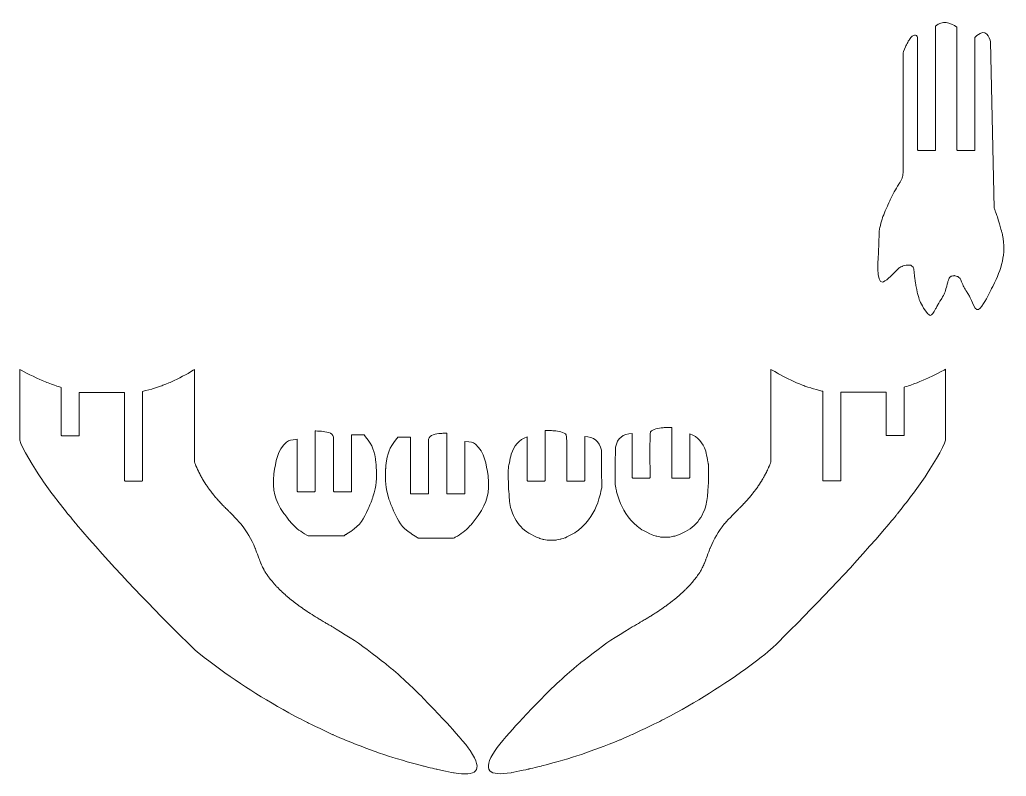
# Model space of a CAD drawing. Header units: inches. Extents: x -318 to 215, y -214 to 306.
# Drawn here: x -317.7 to -162.8, y 126.1 to 245 of the extents above; entities that cross this region are included whole.
import ezdxf

# ---------------------------------------------------------------- set-up
doc = ezdxf.new("R2010")
doc.units = ezdxf.units.IN
doc.header["$MEASUREMENT"] = 0
doc.layers.add('Layer 1', color=7, linetype='Continuous')

msp = doc.modelspace()

# ---------------------------------------------------------------- linework, layer by layer
at = {"layer": 'Layer 1', "color": 1, "lineweight": 9}
for points, knots in [([(-164.6314, 215.3411), (-164.6314, 215.3411), (-165.2316, 241.4939), (-165.2316, 241.4939), (-165.2316, 241.4939), (-165.3512, 242.1806), (-165.9819, 243.7089), (-167.3619, 242.4937), (-167.3619, 242.4937), (-167.3619, 242.4937), (-167.678, 242.1616), (-167.678, 242.1616), (-167.678, 242.1616), (-167.678, 242.1616), (-167.678, 224.5136), (-167.678, 224.5136), (-167.678, 224.5136), (-167.678, 224.5136), (-167.7496, 224.4419), (-167.7496, 224.4419), (-167.7496, 224.4419), (-167.7496, 224.4419), (-170.4274, 224.4419), (-170.4274, 224.4419), (-170.4274, 224.4419), (-170.4274, 224.4419), (-170.4991, 224.5136), (-170.4991, 224.5136), (-170.4991, 224.5136), (-170.4991, 224.5136), (-170.4991, 243.8158), (-170.4991, 243.8158), (-170.4991, 243.8158), (-171.5824, 244.4867), (-172.8106, 244.9787), (-173.852, 243.956), (-173.852, 243.956), (-173.852, 243.956), (-173.852, 224.5136), (-173.852, 224.5136), (-173.852, 224.5136), (-173.852, 224.5136), (-173.9236, 224.4419), (-173.9236, 224.4419), (-173.9236, 224.4419), (-173.9236, 224.4419), (-176.6013, 224.4419), (-176.6013, 224.4419), (-176.6013, 224.4419), (-176.6013, 224.4419), (-176.6729, 224.5136), (-176.6729, 224.5136), (-176.6729, 224.5136), (-176.6729, 224.5136), (-176.6729, 242.1695), (-176.6729, 242.1695), (-176.6729, 242.1695), (-176.8332, 242.7509), (-177.3961, 242.7535), (-177.9641, 241.883), (-177.9641, 241.883), (-177.9641, 241.883), (-178.0943, 241.6715), (-178.0943, 241.6715), (-178.0943, 241.6715), (-178.0943, 241.6715), (-178.3715, 241.1551), (-178.3715, 241.1551), (-178.3715, 241.1551), (-178.3715, 241.1551), (-178.5139, 240.8571), (-178.5139, 240.8571), (-178.5139, 240.8571), (-178.5139, 240.8571), (-178.9611, 239.7999), (-178.9611, 239.7999), (-178.9611, 239.7999), (-178.9611, 239.7999), (-178.9611, 221.8621), (-178.9611, 221.8621), (-178.9611, 221.8621), (-178.9611, 221.8621), (-178.9586, 221.0132), (-178.9586, 221.0132), (-178.9586, 221.0132), (-178.9586, 221.0132), (-179.0076, 220.4217), (-179.0076, 220.4217), (-179.0076, 220.4217), (-179.0076, 220.4217), (-179.2365, 219.781), (-179.2365, 219.781), (-179.2365, 219.781), (-179.2365, 219.781), (-179.6386, 219.1308), (-179.6386, 219.1308), (-179.6386, 219.1308), (-180.1392, 218.2962), (-180.5665, 217.5644), (-180.9806, 216.6793), (-180.9806, 216.6793), (-180.9806, 216.6793), (-181.4175, 215.6997), (-181.4175, 215.6997), (-181.4175, 215.6997), (-181.4175, 215.6997), (-181.812, 214.7761), (-181.812, 214.7761), (-181.812, 214.7761), (-181.812, 214.7761), (-182.1875, 213.9044), (-182.1875, 213.9044), (-182.1875, 213.9044), (-182.1875, 213.9044), (-182.6895, 212.0623), (-182.6895, 212.0623), (-182.6895, 212.0623), (-182.6895, 212.0623), (-182.769, 209.9666), (-182.769, 209.9666), (-182.769, 209.9666), (-182.769, 209.9666), (-182.8193, 208.7452), (-182.8193, 208.7452), (-182.8193, 208.7452), (-182.8193, 207.9006), (-183.3261, 203.3706), (-182.1194, 203.7493), (-182.1194, 203.7493), (-182.1194, 203.7493), (-181.5254, 204.1292), (-181.5254, 204.1292), (-181.5254, 204.1292), (-181.5254, 204.1292), (-180.8813, 204.6836), (-180.8813, 204.6836), (-180.8813, 204.6836), (-180.8813, 204.6836), (-179.9761, 205.5895), (-179.9761, 205.5895), (-179.9761, 205.5895), (-179.9761, 205.5895), (-179.5731, 205.9974), (-179.5731, 205.9974), (-179.5731, 205.9974), (-179.5731, 205.9974), (-179.0412, 206.2584), (-179.0412, 206.2584), (-179.0412, 206.2584), (-179.0412, 206.2584), (-178.3796, 206.4104), (-178.3796, 206.4104), (-178.3796, 206.4104), (-178.3796, 206.4104), (-177.7604, 206.3899), (-177.7604, 206.3899), (-177.7604, 206.3899), (-177.7604, 206.3899), (-177.3602, 206.0736), (-177.3602, 206.0736), (-177.3602, 206.0736), (-177.3602, 206.0736), (-177.2289, 205.4714), (-177.2289, 205.4714), (-177.2289, 205.4714), (-177.2289, 205.4714), (-177.0735, 204.0257), (-177.0735, 204.0257), (-177.0735, 204.0257), (-177.0735, 204.0257), (-176.9465, 203.1939), (-176.9465, 203.1939), (-176.9465, 203.1939), (-176.9465, 203.1939), (-176.704, 201.9747), (-176.704, 201.9747), (-176.704, 201.9747), (-176.4118, 200.9509), (-176.2878, 200.5878), (-175.7362, 199.6728), (-175.7362, 199.6728), (-175.7362, 199.6728), (-175.7364, 199.6726), (-175.7364, 199.6726), (-175.7364, 199.6726), (-174.7389, 198.0836), (-174.5654, 198.2313), (-173.8465, 199.5616), (-173.8465, 199.5616), (-173.8465, 199.5616), (-173.4448, 200.2958), (-173.4448, 200.2958), (-173.4448, 200.2958), (-173.4448, 200.2958), (-172.8919, 201.1749), (-172.8919, 201.1749), (-172.8919, 201.1749), (-172.4669, 201.9138), (-172.3715, 202.1164), (-172.1497, 202.9489), (-172.1497, 202.9489), (-172.1497, 202.9489), (-171.9194, 203.8569), (-171.9194, 203.8569), (-171.9194, 203.8569), (-171.9194, 203.8569), (-171.7849, 204.236), (-171.7849, 204.236), (-171.7849, 204.236), (-171.7849, 204.236), (-171.6184, 204.513), (-171.6184, 204.513), (-171.6184, 204.513), (-171.6184, 204.513), (-171.4011, 204.6836), (-171.4011, 204.6836), (-171.4011, 204.6836), (-171.4011, 204.6836), (-170.8782, 204.7677), (-170.8782, 204.7677), (-170.8782, 204.7677), (-170.8782, 204.7677), (-170.3764, 204.6176), (-170.3764, 204.6176), (-170.3764, 204.6176), (-170.3764, 204.6176), (-170.0075, 204.3188), (-170.0075, 204.3188), (-170.0075, 204.3188), (-170.0075, 204.3188), (-169.8781, 204.0834), (-169.8781, 204.0834), (-169.8781, 204.0834), (-169.8781, 204.0834), (-169.7738, 203.8148), (-169.7738, 203.8148), (-169.7738, 203.8148), (-169.5174, 203.1734), (-169.3492, 202.7967), (-168.9584, 202.2208), (-168.9584, 202.2208), (-168.9584, 202.2208), (-168.6096, 201.6931), (-168.6096, 201.6931), (-168.6096, 201.6931), (-168.6096, 201.6931), (-168.191, 200.8359), (-168.191, 200.8359), (-168.191, 200.8359), (-167.4255, 198.5391), (-166.8127, 199.4548), (-166.0191, 200.8611), (-166.0191, 200.8611), (-166.0191, 200.8611), (-165.1018, 202.6394), (-165.1018, 202.6394), (-165.1018, 202.6394), (-165.1018, 202.6394), (-164.8382, 203.1559), (-164.8382, 203.1559), (-164.8382, 203.1559), (-163.5012, 205.7938), (-162.7558, 208.1659), (-163.3468, 211.1288), (-163.3468, 211.1288), (-163.3468, 211.1288), (-163.4854, 211.7088), (-163.4854, 211.7088), (-163.4854, 211.7088), (-163.4854, 211.7088), (-164.1836, 214.1088), (-164.1836, 214.1088), (-164.1836, 214.1088), (-164.1836, 214.1088), (-164.4807, 214.9057), (-164.4807, 214.9057), (-164.4807, 214.9057), (-164.4807, 214.9057), (-164.6314, 215.3411), (-164.6314, 215.3411)], [0, 0, 0, 0, 0.01428571, 0.01428571, 0.01428571, 0.01428572, 0.02857143, 0.02857143, 0.02857143, 0.02857144, 0.04285714, 0.04285714, 0.04285714, 0.04285715, 0.05714286, 0.05714286, 0.05714286, 0.05714287, 0.07142857, 0.07142857, 0.07142857, 0.07142858, 0.08571429, 0.08571429, 0.08571429, 0.0857143, 0.1, 0.1, 0.1, 0.10000001, 0.11428571, 0.11428571, 0.11428571, 0.11428572, 0.12857143, 0.12857143, 0.12857143, 0.12857144, 0.14285714, 0.14285714, 0.14285714, 0.14285715, 0.15714286, 0.15714286, 0.15714286, 0.15714287, 0.17142857, 0.17142857, 0.17142857, 0.17142858, 0.18571429, 0.18571429, 0.18571429, 0.1857143, 0.2, 0.2, 0.2, 0.20000001, 0.21428571, 0.21428571, 0.21428571, 0.21428572, 0.22857143, 0.22857143, 0.22857143, 0.22857144, 0.24285714, 0.24285714, 0.24285714, 0.24285715, 0.25714286, 0.25714286, 0.25714286, 0.25714287, 0.27142857, 0.27142857, 0.27142857, 0.27142858, 0.28571429, 0.28571429, 0.28571429, 0.2857143, 0.3, 0.3, 0.3, 0.30000001, 0.31428571, 0.31428571, 0.31428571, 0.31428572, 0.32857143, 0.32857143, 0.32857143, 0.32857144, 0.34285714, 0.34285714, 0.34285714, 0.34285715, 0.35714286, 0.35714286, 0.35714286, 0.35714287, 0.37142857, 0.37142857, 0.37142857, 0.37142858, 0.38571429, 0.38571429, 0.38571429, 0.3857143, 0.4, 0.4, 0.4, 0.40000001, 0.41428571, 0.41428571, 0.41428571, 0.41428572, 0.42857143, 0.42857143, 0.42857143, 0.42857144, 0.44285714, 0.44285714, 0.44285714, 0.44285715, 0.45714286, 0.45714286, 0.45714286, 0.45714287, 0.47142857, 0.47142857, 0.47142857, 0.47142858, 0.48571429, 0.48571429, 0.48571429, 0.4857143, 0.5, 0.5, 0.5, 0.50000001, 0.51428571, 0.51428571, 0.51428571, 0.51428572, 0.52857143, 0.52857143, 0.52857143, 0.52857144, 0.54285714, 0.54285714, 0.54285714, 0.54285715, 0.55714286, 0.55714286, 0.55714286, 0.55714287, 0.57142857, 0.57142857, 0.57142857, 0.57142858, 0.58571429, 0.58571429, 0.58571429, 0.5857143, 0.6, 0.6, 0.6, 0.60000001, 0.61428571, 0.61428571, 0.61428571, 0.61428572, 0.62857143, 0.62857143, 0.62857143, 0.62857144, 0.64285714, 0.64285714, 0.64285714, 0.64285715, 0.65714286, 0.65714286, 0.65714286, 0.65714287, 0.67142857, 0.67142857, 0.67142857, 0.67142858, 0.68571429, 0.68571429, 0.68571429, 0.6857143, 0.7, 0.7, 0.7, 0.70000001, 0.71428571, 0.71428571, 0.71428571, 0.71428572, 0.72857143, 0.72857143, 0.72857143, 0.72857144, 0.74285714, 0.74285714, 0.74285714, 0.74285715, 0.75714286, 0.75714286, 0.75714286, 0.75714287, 0.77142857, 0.77142857, 0.77142857, 0.77142858, 0.78571429, 0.78571429, 0.78571429, 0.7857143, 0.8, 0.8, 0.8, 0.80000001, 0.81428571, 0.81428571, 0.81428571, 0.81428572, 0.82857143, 0.82857143, 0.82857143, 0.82857144, 0.84285714, 0.84285714, 0.84285714, 0.84285715, 0.85714286, 0.85714286, 0.85714286, 0.85714287, 0.87142857, 0.87142857, 0.87142857, 0.87142858, 0.88571429, 0.88571429, 0.88571429, 0.8857143, 0.9, 0.9, 0.9, 0.90000001, 0.91428571, 0.91428571, 0.91428571, 0.91428572, 0.92857143, 0.92857143, 0.92857143, 0.92857144, 0.94285714, 0.94285714, 0.94285714, 0.94285715, 0.95714286, 0.95714286, 0.95714286, 0.95714287, 0.97142857, 0.97142857, 0.97142857, 0.97142858, 0.98571429, 0.98571429, 0.98571429, 0.9857143, 1, 1, 1, 1]), ([(-298.4686, 172.4703), (-298.4686, 172.4703), (-301.1464, 172.4703), (-301.1464, 172.4703), (-301.1464, 172.4703), (-301.1464, 172.4703), (-301.2181, 172.542), (-301.2181, 172.542), (-301.2181, 172.542), (-301.2181, 172.542), (-301.2181, 186.4196), (-301.2181, 186.4196), (-301.2181, 186.4196), (-301.2181, 186.4196), (-308.3328, 186.4196), (-308.3328, 186.4196), (-308.3328, 186.4196), (-308.3328, 186.4196), (-308.3328, 179.6615), (-308.3328, 179.6615), (-308.3328, 179.6615), (-308.3328, 179.6615), (-308.4045, 179.5898), (-308.4045, 179.5898), (-308.4045, 179.5898), (-308.4045, 179.5898), (-311.0823, 179.5898), (-311.0823, 179.5898), (-311.0823, 179.5898), (-311.0823, 179.5898), (-311.154, 179.6615), (-311.154, 179.6615), (-311.154, 179.6615), (-311.154, 179.6615), (-311.154, 187.1917), (-311.154, 187.1917), (-311.154, 187.1917), (-311.154, 187.1917), (-311.9795, 187.4515), (-311.9795, 187.4515), (-311.9795, 187.4515), (-311.9795, 187.4515), (-313.4183, 187.9824), (-313.4183, 187.9824), (-313.4183, 187.9824), (-313.4183, 187.9824), (-314.8652, 188.5952), (-314.8652, 188.5952), (-314.8652, 188.5952), (-314.8652, 188.5952), (-316.3209, 189.2893), (-316.3209, 189.2893), (-316.3209, 189.2893), (-316.3209, 189.2893), (-317.68, 190.0099), (-317.68, 190.0099), (-317.68, 190.0099), (-317.68, 190.0099), (-317.68, 178.8912), (-317.68, 178.8912), (-317.68, 178.8912), (-317.4798, 177.9334), (-315.1211, 174.107), (-314.4692, 173.1394), (-314.4692, 173.1394), (-313.0866, 171.0867), (-311.6388, 169.2345), (-310.1028, 167.3017), (-310.1028, 167.3017), (-310.1028, 167.3017), (-308.7635, 165.6737), (-308.7635, 165.6737), (-308.7635, 165.6737), (-303.4069, 159.3614), (-298.0922, 153.8001), (-292.2224, 147.9628), (-292.2224, 147.9628), (-290.2644, 146.0155), (-290.1901, 145.8541), (-288.003, 144.2129), (-288.003, 144.2129), (-283.415, 140.7703), (-279.4934, 138.3068), (-274.4813, 135.553), (-274.4813, 135.553), (-274.4813, 135.553), (-272.5066, 134.5267), (-272.5066, 134.5267), (-272.5066, 134.5267), (-272.5066, 134.5267), (-268.5288, 132.6343), (-268.5288, 132.6343), (-268.5288, 132.6343), (-268.5288, 132.6343), (-266.526, 131.7689), (-266.526, 131.7689), (-266.526, 131.7689), (-261.8485, 129.879), (-259.1545, 128.9746), (-254.2787, 127.6787), (-254.2787, 127.6787), (-254.2787, 127.6787), (-252.2031, 127.1825), (-252.2031, 127.1825), (-252.2031, 127.1825), (-252.2031, 127.1825), (-249.4615, 126.6115), (-249.4615, 126.6115), (-249.4615, 126.6115), (-246.081, 126.0892), (-244.7558, 126.8211), (-246.919, 130.1268), (-246.919, 130.1268), (-247.6157, 131.1913), (-249.625, 133.3848), (-250.5544, 134.4279), (-250.5544, 134.4279), (-250.5544, 134.4279), (-254.8856, 138.9559), (-254.8856, 138.9559), (-254.8856, 138.9559), (-254.8856, 138.9559), (-255.961, 139.9959), (-255.961, 139.9959), (-255.961, 139.9959), (-255.961, 139.9959), (-258.1041, 141.968), (-258.1041, 141.968), (-258.1041, 141.968), (-258.1041, 141.968), (-259.1724, 142.9007), (-259.1724, 142.9007), (-259.1724, 142.9007), (-259.1724, 142.9007), (-260.2359, 143.7945), (-260.2359, 143.7945), (-260.2359, 143.7945), (-260.2359, 143.7945), (-264.4672, 147.011), (-264.4672, 147.011), (-264.4672, 147.011), (-264.4672, 147.011), (-268.6511, 149.6425), (-268.6511, 149.6425), (-268.6511, 149.6425), (-268.6511, 149.6425), (-269.5946, 150.1733), (-269.5946, 150.1733), (-269.5946, 150.1733), (-269.5946, 150.1733), (-270.4995, 150.7037), (-270.4995, 150.7037), (-270.4995, 150.7037), (-270.4995, 150.7037), (-271.3646, 151.2327), (-271.3646, 151.2327), (-271.3646, 151.2327), (-271.3646, 151.2327), (-272.1904, 151.7608), (-272.1904, 151.7608), (-272.1904, 151.7608), (-272.1904, 151.7608), (-272.9764, 152.2876), (-272.9764, 152.2876), (-272.9764, 152.2876), (-272.9764, 152.2876), (-273.7231, 152.8137), (-273.7231, 152.8137), (-273.7231, 152.8137), (-273.7231, 152.8137), (-274.43, 153.3386), (-274.43, 153.3386), (-274.43, 153.3386), (-274.43, 153.3386), (-275.0973, 153.8624), (-275.0973, 153.8624), (-275.0973, 153.8624), (-275.0973, 153.8624), (-275.7248, 154.3852), (-275.7248, 154.3852), (-275.7248, 154.3852), (-275.7248, 154.3852), (-276.3131, 154.9073), (-276.3131, 154.9073), (-276.3131, 154.9073), (-276.3131, 154.9073), (-276.8617, 155.4285), (-276.8617, 155.4285), (-276.8617, 155.4285), (-276.8617, 155.4285), (-277.3704, 155.9483), (-277.3704, 155.9483), (-277.3704, 155.9483), (-277.3704, 155.9483), (-277.8396, 156.4676), (-277.8396, 156.4676), (-277.8396, 156.4676), (-277.8396, 156.4676), (-278.2697, 156.9857), (-278.2697, 156.9857), (-278.2697, 156.9857), (-278.2697, 156.9857), (-278.6599, 157.5029), (-278.6599, 157.5029), (-278.6599, 157.5029), (-278.6599, 157.5029), (-279.0102, 158.0197), (-279.0102, 158.0197), (-279.0102, 158.0197), (-279.0102, 158.0197), (-279.3211, 158.5354), (-279.3211, 158.5354), (-279.3211, 158.5354), (-279.3211, 158.5354), (-279.592, 159.0506), (-279.592, 159.0506), (-279.592, 159.0506), (-279.592, 159.0506), (-279.8236, 159.5648), (-279.8236, 159.5648), (-279.8236, 159.5648), (-279.8236, 159.5648), (-280.0149, 160.0784), (-280.0149, 160.0784), (-280.0149, 160.0784), (-280.0149, 160.0784), (-280.6941, 161.9054), (-280.6941, 161.9054), (-280.6941, 161.9054), (-281.3682, 163.4361), (-281.9351, 164.4391), (-282.9576, 165.7655), (-282.9576, 165.7655), (-282.9576, 165.7655), (-284.8196, 167.7173), (-284.8196, 167.7173), (-284.8196, 167.7173), (-284.8196, 167.7173), (-285.2317, 168.115), (-285.2317, 168.115), (-285.2317, 168.115), (-285.2317, 168.115), (-285.6301, 168.5143), (-285.6301, 168.5143), (-285.6301, 168.5143), (-285.6301, 168.5143), (-286.0141, 168.9145), (-286.0141, 168.9145), (-286.0141, 168.9145), (-286.0141, 168.9145), (-286.3842, 169.3163), (-286.3842, 169.3163), (-286.3842, 169.3163), (-286.3842, 169.3163), (-286.7402, 169.719), (-286.7402, 169.719), (-286.7402, 169.719), (-286.7402, 169.719), (-287.0822, 170.1231), (-287.0822, 170.1231), (-287.0822, 170.1231), (-287.0822, 170.1231), (-287.4101, 170.5287), (-287.4101, 170.5287), (-287.4101, 170.5287), (-287.4101, 170.5287), (-287.724, 170.9353), (-287.724, 170.9353), (-287.724, 170.9353), (-287.724, 170.9353), (-288.0238, 171.3432), (-288.0238, 171.3432), (-288.0238, 171.3432), (-288.0238, 171.3432), (-288.3093, 171.7528), (-288.3093, 171.7528), (-288.3093, 171.7528), (-288.3093, 171.7528), (-288.5811, 172.1629), (-288.5811, 172.1629), (-288.5811, 172.1629), (-288.5811, 172.1629), (-288.8389, 172.5749), (-288.8389, 172.5749), (-288.8389, 172.5749), (-288.8389, 172.5749), (-289.0821, 172.9881), (-289.0821, 172.9881), (-289.0821, 172.9881), (-289.0821, 172.9881), (-289.3115, 173.4024), (-289.3115, 173.4024), (-289.3115, 173.4024), (-289.3115, 173.4024), (-289.5271, 173.818), (-289.5271, 173.818), (-289.5271, 173.818), (-289.5271, 173.818), (-289.728, 174.2349), (-289.728, 174.2349), (-289.728, 174.2349), (-289.728, 174.2349), (-289.9152, 174.6532), (-289.9152, 174.6532), (-289.9152, 174.6532), (-289.9152, 174.6532), (-290.0883, 175.0727), (-290.0883, 175.0727), (-290.0883, 175.0727), (-290.0883, 175.0727), (-290.2473, 175.4932), (-290.2473, 175.4932), (-290.2473, 175.4932), (-290.2473, 175.4932), (-290.252, 190.0027), (-290.252, 190.0027), (-290.252, 190.0027), (-290.252, 190.0027), (-291.4395, 189.2927), (-291.4395, 189.2927), (-291.4395, 189.2927), (-291.4395, 189.2927), (-292.7469, 188.5979), (-292.7469, 188.5979), (-292.7469, 188.5979), (-292.7469, 188.5979), (-294.0635, 187.9847), (-294.0635, 187.9847), (-294.0635, 187.9847), (-294.0635, 187.9847), (-295.3892, 187.4534), (-295.3892, 187.4534), (-295.3892, 187.4534), (-295.3892, 187.4534), (-296.7234, 187.0034), (-296.7234, 187.0034), (-296.7234, 187.0034), (-296.7234, 187.0034), (-298.0668, 186.6353), (-298.0668, 186.6353), (-298.0668, 186.6353), (-298.0668, 186.6353), (-298.397, 186.5652), (-298.397, 186.5652), (-298.397, 186.5652), (-298.397, 186.5652), (-298.397, 172.542), (-298.397, 172.542), (-298.397, 172.542), (-298.397, 172.542), (-298.4686, 172.4703), (-298.4686, 172.4703)], [0, 0, 0, 0, 0.01136364, 0.01136364, 0.01136364, 0.01136365, 0.02272727, 0.02272727, 0.02272727, 0.02272728, 0.03409091, 0.03409091, 0.03409091, 0.03409092, 0.04545455, 0.04545455, 0.04545455, 0.04545456, 0.05681818, 0.05681818, 0.05681818, 0.05681819, 0.06818182, 0.06818182, 0.06818182, 0.06818183, 0.07954545, 0.07954545, 0.07954545, 0.07954546, 0.09090909, 0.09090909, 0.09090909, 0.0909091, 0.10227273, 0.10227273, 0.10227273, 0.10227274, 0.11363636, 0.11363636, 0.11363636, 0.11363637, 0.125, 0.125, 0.125, 0.12500001, 0.13636364, 0.13636364, 0.13636364, 0.13636365, 0.14772727, 0.14772727, 0.14772727, 0.14772728, 0.15909091, 0.15909091, 0.15909091, 0.15909092, 0.17045455, 0.17045455, 0.17045455, 0.17045456, 0.18181818, 0.18181818, 0.18181818, 0.18181819, 0.19318182, 0.19318182, 0.19318182, 0.19318183, 0.20454545, 0.20454545, 0.20454545, 0.20454546, 0.21590909, 0.21590909, 0.21590909, 0.2159091, 0.22727273, 0.22727273, 0.22727273, 0.22727274, 0.23863636, 0.23863636, 0.23863636, 0.23863637, 0.25, 0.25, 0.25, 0.25000001, 0.26136364, 0.26136364, 0.26136364, 0.26136365, 0.27272727, 0.27272727, 0.27272727, 0.27272728, 0.28409091, 0.28409091, 0.28409091, 0.28409092, 0.29545455, 0.29545455, 0.29545455, 0.29545456, 0.30681818, 0.30681818, 0.30681818, 0.30681819, 0.31818182, 0.31818182, 0.31818182, 0.31818183, 0.32954545, 0.32954545, 0.32954545, 0.32954546, 0.34090909, 0.34090909, 0.34090909, 0.3409091, 0.35227273, 0.35227273, 0.35227273, 0.35227274, 0.36363636, 0.36363636, 0.36363636, 0.36363637, 0.375, 0.375, 0.375, 0.37500001, 0.38636364, 0.38636364, 0.38636364, 0.38636365, 0.39772727, 0.39772727, 0.39772727, 0.39772728, 0.40909091, 0.40909091, 0.40909091, 0.40909092, 0.42045455, 0.42045455, 0.42045455, 0.42045456, 0.43181818, 0.43181818, 0.43181818, 0.43181819, 0.44318182, 0.44318182, 0.44318182, 0.44318183, 0.45454545, 0.45454545, 0.45454545, 0.45454546, 0.46590909, 0.46590909, 0.46590909, 0.4659091, 0.47727273, 0.47727273, 0.47727273, 0.47727274, 0.48863636, 0.48863636, 0.48863636, 0.48863637, 0.5, 0.5, 0.5, 0.50000001, 0.51136364, 0.51136364, 0.51136364, 0.51136365, 0.52272727, 0.52272727, 0.52272727, 0.52272728, 0.53409091, 0.53409091, 0.53409091, 0.53409092, 0.54545455, 0.54545455, 0.54545455, 0.54545456, 0.55681818, 0.55681818, 0.55681818, 0.55681819, 0.56818182, 0.56818182, 0.56818182, 0.56818183, 0.57954545, 0.57954545, 0.57954545, 0.57954546, 0.59090909, 0.59090909, 0.59090909, 0.5909091, 0.60227273, 0.60227273, 0.60227273, 0.60227274, 0.61363636, 0.61363636, 0.61363636, 0.61363637, 0.625, 0.625, 0.625, 0.62500001, 0.63636364, 0.63636364, 0.63636364, 0.63636365, 0.64772727, 0.64772727, 0.64772727, 0.64772728, 0.65909091, 0.65909091, 0.65909091, 0.65909092, 0.67045455, 0.67045455, 0.67045455, 0.67045456, 0.68181818, 0.68181818, 0.68181818, 0.68181819, 0.69318182, 0.69318182, 0.69318182, 0.69318183, 0.70454545, 0.70454545, 0.70454545, 0.70454546, 0.71590909, 0.71590909, 0.71590909, 0.7159091, 0.72727273, 0.72727273, 0.72727273, 0.72727274, 0.73863636, 0.73863636, 0.73863636, 0.73863637, 0.75, 0.75, 0.75, 0.75000001, 0.76136364, 0.76136364, 0.76136364, 0.76136365, 0.77272727, 0.77272727, 0.77272727, 0.77272728, 0.78409091, 0.78409091, 0.78409091, 0.78409092, 0.79545455, 0.79545455, 0.79545455, 0.79545456, 0.80681818, 0.80681818, 0.80681818, 0.80681819, 0.81818182, 0.81818182, 0.81818182, 0.81818183, 0.82954545, 0.82954545, 0.82954545, 0.82954546, 0.84090909, 0.84090909, 0.84090909, 0.8409091, 0.85227273, 0.85227273, 0.85227273, 0.85227274, 0.86363636, 0.86363636, 0.86363636, 0.86363637, 0.875, 0.875, 0.875, 0.87500001, 0.88636364, 0.88636364, 0.88636364, 0.88636365, 0.89772727, 0.89772727, 0.89772727, 0.89772728, 0.90909091, 0.90909091, 0.90909091, 0.90909092, 0.92045455, 0.92045455, 0.92045455, 0.92045456, 0.93181818, 0.93181818, 0.93181818, 0.93181819, 0.94318182, 0.94318182, 0.94318182, 0.94318183, 0.95454545, 0.95454545, 0.95454545, 0.95454546, 0.96590909, 0.96590909, 0.96590909, 0.9659091, 0.97727273, 0.97727273, 0.97727273, 0.97727274, 0.98863636, 0.98863636, 0.98863636, 0.98863637, 1, 1, 1, 1]), ([(-191.492, 172.5021), (-191.492, 172.5021), (-188.8142, 172.5021), (-188.8142, 172.5021), (-188.8142, 172.5021), (-188.8142, 172.5021), (-188.7425, 172.5738), (-188.7425, 172.5738), (-188.7425, 172.5738), (-188.7425, 172.5738), (-188.7425, 186.4513), (-188.7425, 186.4513), (-188.7425, 186.4513), (-188.7425, 186.4513), (-181.6278, 186.4513), (-181.6278, 186.4513), (-181.6278, 186.4513), (-181.6278, 186.4513), (-181.6278, 179.6933), (-181.6278, 179.6933), (-181.6278, 179.6933), (-181.6278, 179.6933), (-181.5561, 179.6216), (-181.5561, 179.6216), (-181.5561, 179.6216), (-181.5561, 179.6216), (-178.8783, 179.6216), (-178.8783, 179.6216), (-178.8783, 179.6216), (-178.8783, 179.6216), (-178.8066, 179.6933), (-178.8066, 179.6933), (-178.8066, 179.6933), (-178.8066, 179.6933), (-178.8066, 187.2235), (-178.8066, 187.2235), (-178.8066, 187.2235), (-178.8066, 187.2235), (-177.9811, 187.4833), (-177.9811, 187.4833), (-177.9811, 187.4833), (-177.9811, 187.4833), (-176.5424, 188.0142), (-176.5424, 188.0142), (-176.5424, 188.0142), (-176.5424, 188.0142), (-175.0954, 188.627), (-175.0954, 188.627), (-175.0954, 188.627), (-175.0954, 188.627), (-173.6397, 189.3211), (-173.6397, 189.3211), (-173.6397, 189.3211), (-173.6397, 189.3211), (-172.2806, 190.0417), (-172.2806, 190.0417), (-172.2806, 190.0417), (-172.2806, 190.0417), (-172.2806, 178.923), (-172.2806, 178.923), (-172.2806, 178.923), (-172.4808, 177.9652), (-174.8395, 174.1388), (-175.4914, 173.1712), (-175.4914, 173.1712), (-176.8741, 171.1185), (-178.3218, 169.2663), (-179.8578, 167.3335), (-179.8578, 167.3335), (-179.8578, 167.3335), (-181.1971, 165.7055), (-181.1971, 165.7055), (-181.1971, 165.7055), (-186.5537, 159.3932), (-191.8684, 153.8319), (-197.7382, 147.9946), (-197.7382, 147.9946), (-199.6962, 146.0473), (-199.7705, 145.8859), (-201.9576, 144.2447), (-201.9576, 144.2447), (-206.5456, 140.8021), (-210.4672, 138.3386), (-215.4793, 135.5848), (-215.4793, 135.5848), (-215.4793, 135.5848), (-217.454, 134.5584), (-217.454, 134.5584), (-217.454, 134.5584), (-217.454, 134.5584), (-221.4318, 132.6661), (-221.4318, 132.6661), (-221.4318, 132.6661), (-221.4318, 132.6661), (-223.4346, 131.8007), (-223.4346, 131.8007), (-223.4346, 131.8007), (-228.1121, 129.9108), (-230.8061, 129.0064), (-235.682, 127.7105), (-235.682, 127.7105), (-235.682, 127.7105), (-237.7575, 127.2143), (-237.7575, 127.2143), (-237.7575, 127.2143), (-237.7575, 127.2143), (-240.4991, 126.6433), (-240.4991, 126.6433), (-240.4991, 126.6433), (-243.8796, 126.121), (-245.2049, 126.8529), (-243.0416, 130.1586), (-243.0416, 130.1586), (-242.3449, 131.2231), (-240.3356, 133.4166), (-239.4062, 134.4597), (-239.4062, 134.4597), (-239.4062, 134.4597), (-235.075, 138.9877), (-235.075, 138.9877), (-235.075, 138.9877), (-235.075, 138.9877), (-233.9996, 140.0277), (-233.9996, 140.0277), (-233.9996, 140.0277), (-233.9996, 140.0277), (-231.8565, 141.9998), (-231.8565, 141.9998), (-231.8565, 141.9998), (-231.8565, 141.9998), (-230.7882, 142.9325), (-230.7882, 142.9325), (-230.7882, 142.9325), (-230.7882, 142.9325), (-229.7247, 143.8263), (-229.7247, 143.8263), (-229.7247, 143.8263), (-229.7247, 143.8263), (-225.4934, 147.0428), (-225.4934, 147.0428), (-225.4934, 147.0428), (-225.4934, 147.0428), (-221.3096, 149.6743), (-221.3096, 149.6743), (-221.3096, 149.6743), (-221.3096, 149.6743), (-220.366, 150.2051), (-220.366, 150.2051), (-220.366, 150.2051), (-220.366, 150.2051), (-219.4611, 150.7354), (-219.4611, 150.7354), (-219.4611, 150.7354), (-219.4611, 150.7354), (-218.596, 151.2645), (-218.596, 151.2645), (-218.596, 151.2645), (-218.596, 151.2645), (-217.7703, 151.7926), (-217.7703, 151.7926), (-217.7703, 151.7926), (-217.7703, 151.7926), (-216.9842, 152.3194), (-216.9842, 152.3194), (-216.9842, 152.3194), (-216.9842, 152.3194), (-216.2375, 152.8455), (-216.2375, 152.8455), (-216.2375, 152.8455), (-216.2375, 152.8455), (-215.5306, 153.3704), (-215.5306, 153.3704), (-215.5306, 153.3704), (-215.5306, 153.3704), (-214.8633, 153.8942), (-214.8633, 153.8942), (-214.8633, 153.8942), (-214.8633, 153.8942), (-214.2359, 154.417), (-214.2359, 154.417), (-214.2359, 154.417), (-214.2359, 154.417), (-213.6475, 154.9391), (-213.6475, 154.9391), (-213.6475, 154.9391), (-213.6475, 154.9391), (-213.0989, 155.4603), (-213.0989, 155.4603), (-213.0989, 155.4603), (-213.0989, 155.4603), (-212.5902, 155.9801), (-212.5902, 155.9801), (-212.5902, 155.9801), (-212.5902, 155.9801), (-212.121, 156.4994), (-212.121, 156.4994), (-212.121, 156.4994), (-212.121, 156.4994), (-211.6909, 157.0175), (-211.6909, 157.0175), (-211.6909, 157.0175), (-211.6909, 157.0175), (-211.3007, 157.5347), (-211.3007, 157.5347), (-211.3007, 157.5347), (-211.3007, 157.5347), (-210.9504, 158.0515), (-210.9504, 158.0515), (-210.9504, 158.0515), (-210.9504, 158.0515), (-210.6396, 158.5672), (-210.6396, 158.5672), (-210.6396, 158.5672), (-210.6396, 158.5672), (-210.3686, 159.0824), (-210.3686, 159.0824), (-210.3686, 159.0824), (-210.3686, 159.0824), (-210.137, 159.5965), (-210.137, 159.5965), (-210.137, 159.5965), (-210.137, 159.5965), (-209.9457, 160.1102), (-209.9457, 160.1102), (-209.9457, 160.1102), (-209.9457, 160.1102), (-209.2665, 161.9372), (-209.2665, 161.9372), (-209.2665, 161.9372), (-208.5924, 163.4679), (-208.0255, 164.4709), (-207.003, 165.7973), (-207.003, 165.7973), (-207.003, 165.7973), (-205.141, 167.7491), (-205.141, 167.7491), (-205.141, 167.7491), (-205.141, 167.7491), (-204.729, 168.1468), (-204.729, 168.1468), (-204.729, 168.1468), (-204.729, 168.1468), (-204.3305, 168.5461), (-204.3305, 168.5461), (-204.3305, 168.5461), (-204.3305, 168.5461), (-203.9465, 168.9463), (-203.9465, 168.9463), (-203.9465, 168.9463), (-203.9465, 168.9463), (-203.5764, 169.3481), (-203.5764, 169.3481), (-203.5764, 169.3481), (-203.5764, 169.3481), (-203.2204, 169.7508), (-203.2204, 169.7508), (-203.2204, 169.7508), (-203.2204, 169.7508), (-202.8784, 170.1549), (-202.8784, 170.1549), (-202.8784, 170.1549), (-202.8784, 170.1549), (-202.5505, 170.5605), (-202.5505, 170.5605), (-202.5505, 170.5605), (-202.5505, 170.5605), (-202.2367, 170.9671), (-202.2367, 170.9671), (-202.2367, 170.9671), (-202.2367, 170.9671), (-201.9368, 171.375), (-201.9368, 171.375), (-201.9368, 171.375), (-201.9368, 171.375), (-201.6514, 171.7846), (-201.6514, 171.7846), (-201.6514, 171.7846), (-201.6514, 171.7846), (-201.3795, 172.1947), (-201.3795, 172.1947), (-201.3795, 172.1947), (-201.3795, 172.1947), (-201.1217, 172.6067), (-201.1217, 172.6067), (-201.1217, 172.6067), (-201.1217, 172.6067), (-200.8785, 173.0199), (-200.8785, 173.0199), (-200.8785, 173.0199), (-200.8785, 173.0199), (-200.6491, 173.4342), (-200.6491, 173.4342), (-200.6491, 173.4342), (-200.6491, 173.4342), (-200.4335, 173.8498), (-200.4335, 173.8498), (-200.4335, 173.8498), (-200.4335, 173.8498), (-200.2326, 174.2667), (-200.2326, 174.2667), (-200.2326, 174.2667), (-200.2326, 174.2667), (-200.0454, 174.685), (-200.0454, 174.685), (-200.0454, 174.685), (-200.0454, 174.685), (-199.8723, 175.1045), (-199.8723, 175.1045), (-199.8723, 175.1045), (-199.8723, 175.1045), (-199.7133, 175.525), (-199.7133, 175.525), (-199.7133, 175.525), (-199.7133, 175.525), (-199.7086, 190.0345), (-199.7086, 190.0345), (-199.7086, 190.0345), (-199.7086, 190.0345), (-198.5211, 189.3245), (-198.5211, 189.3245), (-198.5211, 189.3245), (-198.5211, 189.3245), (-197.2137, 188.6297), (-197.2137, 188.6297), (-197.2137, 188.6297), (-197.2137, 188.6297), (-195.8971, 188.0165), (-195.8971, 188.0165), (-195.8971, 188.0165), (-195.8971, 188.0165), (-194.5715, 187.4852), (-194.5715, 187.4852), (-194.5715, 187.4852), (-194.5715, 187.4852), (-193.2372, 187.0352), (-193.2372, 187.0352), (-193.2372, 187.0352), (-193.2372, 187.0352), (-191.8938, 186.6671), (-191.8938, 186.6671), (-191.8938, 186.6671), (-191.8938, 186.6671), (-191.5637, 186.597), (-191.5637, 186.597), (-191.5637, 186.597), (-191.5637, 186.597), (-191.5637, 172.5738), (-191.5637, 172.5738), (-191.5637, 172.5738), (-191.5637, 172.5738), (-191.492, 172.5021), (-191.492, 172.5021)], [0, 0, 0, 0, 0.01136364, 0.01136364, 0.01136364, 0.01136365, 0.02272727, 0.02272727, 0.02272727, 0.02272728, 0.03409091, 0.03409091, 0.03409091, 0.03409092, 0.04545455, 0.04545455, 0.04545455, 0.04545456, 0.05681818, 0.05681818, 0.05681818, 0.05681819, 0.06818182, 0.06818182, 0.06818182, 0.06818183, 0.07954545, 0.07954545, 0.07954545, 0.07954546, 0.09090909, 0.09090909, 0.09090909, 0.0909091, 0.10227273, 0.10227273, 0.10227273, 0.10227274, 0.11363636, 0.11363636, 0.11363636, 0.11363637, 0.125, 0.125, 0.125, 0.12500001, 0.13636364, 0.13636364, 0.13636364, 0.13636365, 0.14772727, 0.14772727, 0.14772727, 0.14772728, 0.15909091, 0.15909091, 0.15909091, 0.15909092, 0.17045455, 0.17045455, 0.17045455, 0.17045456, 0.18181818, 0.18181818, 0.18181818, 0.18181819, 0.19318182, 0.19318182, 0.19318182, 0.19318183, 0.20454545, 0.20454545, 0.20454545, 0.20454546, 0.21590909, 0.21590909, 0.21590909, 0.2159091, 0.22727273, 0.22727273, 0.22727273, 0.22727274, 0.23863636, 0.23863636, 0.23863636, 0.23863637, 0.25, 0.25, 0.25, 0.25000001, 0.26136364, 0.26136364, 0.26136364, 0.26136365, 0.27272727, 0.27272727, 0.27272727, 0.27272728, 0.28409091, 0.28409091, 0.28409091, 0.28409092, 0.29545455, 0.29545455, 0.29545455, 0.29545456, 0.30681818, 0.30681818, 0.30681818, 0.30681819, 0.31818182, 0.31818182, 0.31818182, 0.31818183, 0.32954545, 0.32954545, 0.32954545, 0.32954546, 0.34090909, 0.34090909, 0.34090909, 0.3409091, 0.35227273, 0.35227273, 0.35227273, 0.35227274, 0.36363636, 0.36363636, 0.36363636, 0.36363637, 0.375, 0.375, 0.375, 0.37500001, 0.38636364, 0.38636364, 0.38636364, 0.38636365, 0.39772727, 0.39772727, 0.39772727, 0.39772728, 0.40909091, 0.40909091, 0.40909091, 0.40909092, 0.42045455, 0.42045455, 0.42045455, 0.42045456, 0.43181818, 0.43181818, 0.43181818, 0.43181819, 0.44318182, 0.44318182, 0.44318182, 0.44318183, 0.45454545, 0.45454545, 0.45454545, 0.45454546, 0.46590909, 0.46590909, 0.46590909, 0.4659091, 0.47727273, 0.47727273, 0.47727273, 0.47727274, 0.48863636, 0.48863636, 0.48863636, 0.48863637, 0.5, 0.5, 0.5, 0.50000001, 0.51136364, 0.51136364, 0.51136364, 0.51136365, 0.52272727, 0.52272727, 0.52272727, 0.52272728, 0.53409091, 0.53409091, 0.53409091, 0.53409092, 0.54545455, 0.54545455, 0.54545455, 0.54545456, 0.55681818, 0.55681818, 0.55681818, 0.55681819, 0.56818182, 0.56818182, 0.56818182, 0.56818183, 0.57954545, 0.57954545, 0.57954545, 0.57954546, 0.59090909, 0.59090909, 0.59090909, 0.5909091, 0.60227273, 0.60227273, 0.60227273, 0.60227274, 0.61363636, 0.61363636, 0.61363636, 0.61363637, 0.625, 0.625, 0.625, 0.62500001, 0.63636364, 0.63636364, 0.63636364, 0.63636365, 0.64772727, 0.64772727, 0.64772727, 0.64772728, 0.65909091, 0.65909091, 0.65909091, 0.65909092, 0.67045455, 0.67045455, 0.67045455, 0.67045456, 0.68181818, 0.68181818, 0.68181818, 0.68181819, 0.69318182, 0.69318182, 0.69318182, 0.69318183, 0.70454545, 0.70454545, 0.70454545, 0.70454546, 0.71590909, 0.71590909, 0.71590909, 0.7159091, 0.72727273, 0.72727273, 0.72727273, 0.72727274, 0.73863636, 0.73863636, 0.73863636, 0.73863637, 0.75, 0.75, 0.75, 0.75000001, 0.76136364, 0.76136364, 0.76136364, 0.76136365, 0.77272727, 0.77272727, 0.77272727, 0.77272728, 0.78409091, 0.78409091, 0.78409091, 0.78409092, 0.79545455, 0.79545455, 0.79545455, 0.79545456, 0.80681818, 0.80681818, 0.80681818, 0.80681819, 0.81818182, 0.81818182, 0.81818182, 0.81818183, 0.82954545, 0.82954545, 0.82954545, 0.82954546, 0.84090909, 0.84090909, 0.84090909, 0.8409091, 0.85227273, 0.85227273, 0.85227273, 0.85227274, 0.86363636, 0.86363636, 0.86363636, 0.86363637, 0.875, 0.875, 0.875, 0.87500001, 0.88636364, 0.88636364, 0.88636364, 0.88636365, 0.89772727, 0.89772727, 0.89772727, 0.89772728, 0.90909091, 0.90909091, 0.90909091, 0.90909092, 0.92045455, 0.92045455, 0.92045455, 0.92045456, 0.93181818, 0.93181818, 0.93181818, 0.93181819, 0.94318182, 0.94318182, 0.94318182, 0.94318183, 0.95454545, 0.95454545, 0.95454545, 0.95454546, 0.96590909, 0.96590909, 0.96590909, 0.9659091, 0.97727273, 0.97727273, 0.97727273, 0.97727274, 0.98863636, 0.98863636, 0.98863636, 0.98863637, 1, 1, 1, 1]), ([(-268.3935, 179.3887), (-268.3935, 179.3887), (-268.3863, 170.8777), (-268.3863, 170.8777), (-268.3863, 170.8777), (-268.3863, 170.8777), (-268.3147, 170.806), (-268.3147, 170.806), (-268.3147, 170.806), (-268.3147, 170.806), (-265.6371, 170.806), (-265.6371, 170.806), (-265.6371, 170.806), (-265.6371, 170.806), (-265.5654, 170.8777), (-265.5654, 170.8777), (-265.5654, 170.8777), (-265.5654, 170.8777), (-265.5654, 179.7407), (-265.5654, 179.7407), (-265.5654, 179.7407), (-265.5654, 179.7407), (-263.575, 179.7407), (-263.575, 179.7407), (-263.575, 179.7407), (-263.575, 179.7407), (-263.3698, 179.448), (-263.3698, 179.448), (-263.3698, 179.448), (-263.3698, 179.448), (-263.3681, 179.4453), (-263.3681, 179.4453), (-263.3681, 179.4453), (-262.1892, 177.9071), (-262.0054, 177.3554), (-261.7322, 175.2761), (-261.7322, 175.2761), (-261.7322, 175.2761), (-261.6837, 174.7277), (-261.6837, 174.7277), (-261.6837, 174.7277), (-261.5815, 172.8118), (-261.6385, 171.8342), (-262.2067, 169.994), (-262.2067, 169.994), (-262.2067, 169.994), (-262.4377, 169.3457), (-262.4377, 169.3457), (-262.4377, 169.3457), (-262.4377, 169.3457), (-262.9382, 168.1278), (-262.9382, 168.1278), (-262.9382, 168.1278), (-263.6986, 166.4758), (-264.1624, 165.599), (-265.679, 164.5772), (-265.679, 164.5772), (-265.679, 164.5772), (-266.4404, 164.0956), (-266.4404, 164.0956), (-266.4404, 164.0956), (-266.4404, 164.0956), (-266.7964, 163.8563), (-266.7964, 163.8563), (-266.7964, 163.8563), (-266.7964, 163.8563), (-272.3614, 163.8563), (-272.3614, 163.8563), (-272.3614, 163.8563), (-272.3614, 163.8563), (-272.602, 163.9929), (-272.602, 163.9929), (-272.602, 163.9929), (-273.5894, 164.5571), (-274.1169, 164.9554), (-274.9116, 165.7766), (-274.9116, 165.7766), (-274.9116, 165.7766), (-275.2597, 166.1616), (-275.2597, 166.1616), (-275.2597, 166.1616), (-275.2597, 166.1616), (-276.2124, 167.4026), (-276.2124, 167.4026), (-276.2124, 167.4026), (-277.6993, 169.6051), (-278.0276, 170.9419), (-277.7595, 173.6268), (-277.7595, 173.6268), (-277.7595, 173.6268), (-277.7593, 173.6268), (-277.7593, 173.6268), (-277.7593, 173.6268), (-277.4882, 175.4994), (-277.2173, 177.3402), (-275.7981, 178.6171), (-275.7981, 178.6171), (-275.3765, 178.9964), (-275.0738, 178.9129), (-274.115, 179.0389), (-274.115, 179.0389), (-274.115, 179.0389), (-274.115, 170.8777), (-274.115, 170.8777), (-274.115, 170.8777), (-274.115, 170.8777), (-274.0433, 170.806), (-274.0433, 170.806), (-274.0433, 170.806), (-274.0433, 170.806), (-271.3657, 170.806), (-271.3657, 170.806), (-271.3657, 170.806), (-271.3657, 170.806), (-271.2941, 170.8777), (-271.2941, 170.8777), (-271.2941, 170.8777), (-271.2941, 170.8777), (-271.2941, 180.3529), (-271.2941, 180.3529), (-271.2941, 180.3529), (-271.2941, 180.3529), (-270.5246, 180.3281), (-270.5246, 180.3281), (-270.5246, 180.3281), (-270.5246, 180.3281), (-270.2728, 180.3083), (-270.2728, 180.3083), (-270.2728, 180.3083), (-269.6569, 180.241), (-268.5536, 180.1326), (-268.3935, 179.3887)], [0, 0, 0, 0, 0.03030303, 0.03030303, 0.03030303, 0.03030304, 0.06060606, 0.06060606, 0.06060606, 0.06060607, 0.09090909, 0.09090909, 0.09090909, 0.0909091, 0.12121212, 0.12121212, 0.12121212, 0.12121213, 0.15151515, 0.15151515, 0.15151515, 0.15151516, 0.18181818, 0.18181818, 0.18181818, 0.18181819, 0.21212121, 0.21212121, 0.21212121, 0.21212122, 0.24242424, 0.24242424, 0.24242424, 0.24242425, 0.27272727, 0.27272727, 0.27272727, 0.27272728, 0.3030303, 0.3030303, 0.3030303, 0.30303031, 0.33333333, 0.33333333, 0.33333333, 0.33333334, 0.36363636, 0.36363636, 0.36363636, 0.36363637, 0.39393939, 0.39393939, 0.39393939, 0.3939394, 0.42424242, 0.42424242, 0.42424242, 0.42424243, 0.45454545, 0.45454545, 0.45454545, 0.45454546, 0.48484848, 0.48484848, 0.48484848, 0.48484849, 0.51515152, 0.51515152, 0.51515152, 0.51515153, 0.54545455, 0.54545455, 0.54545455, 0.54545456, 0.57575758, 0.57575758, 0.57575758, 0.57575759, 0.60606061, 0.60606061, 0.60606061, 0.60606062, 0.63636364, 0.63636364, 0.63636364, 0.63636365, 0.66666667, 0.66666667, 0.66666667, 0.66666668, 0.6969697, 0.6969697, 0.6969697, 0.69696971, 0.72727273, 0.72727273, 0.72727273, 0.72727274, 0.75757576, 0.75757576, 0.75757576, 0.75757577, 0.78787879, 0.78787879, 0.78787879, 0.7878788, 0.81818182, 0.81818182, 0.81818182, 0.81818183, 0.84848485, 0.84848485, 0.84848485, 0.84848486, 0.87878788, 0.87878788, 0.87878788, 0.87878789, 0.90909091, 0.90909091, 0.90909091, 0.90909092, 0.93939394, 0.93939394, 0.93939394, 0.93939395, 0.96969697, 0.96969697, 0.96969697, 0.96969698, 1, 1, 1, 1]), ([(-253.505, 179.0387), (-253.505, 179.0387), (-253.5122, 170.5278), (-253.5122, 170.5278), (-253.5122, 170.5278), (-253.5122, 170.5278), (-253.5839, 170.4561), (-253.5839, 170.4561), (-253.5839, 170.4561), (-253.5839, 170.4561), (-256.2615, 170.4561), (-256.2615, 170.4561), (-256.2615, 170.4561), (-256.2615, 170.4561), (-256.3332, 170.5278), (-256.3332, 170.5278), (-256.3332, 170.5278), (-256.3332, 170.5278), (-256.3332, 179.3908), (-256.3332, 179.3908), (-256.3332, 179.3908), (-256.3332, 179.3908), (-258.3235, 179.3908), (-258.3235, 179.3908), (-258.3235, 179.3908), (-258.3235, 179.3908), (-258.5287, 179.098), (-258.5287, 179.098), (-258.5287, 179.098), (-258.5287, 179.098), (-258.5304, 179.0954), (-258.5304, 179.0954), (-258.5304, 179.0954), (-259.7093, 177.5571), (-259.8931, 177.0055), (-260.1663, 174.9262), (-260.1663, 174.9262), (-260.1663, 174.9262), (-260.2149, 174.3777), (-260.2149, 174.3777), (-260.2149, 174.3777), (-260.317, 172.4619), (-260.26, 171.4843), (-259.6918, 169.6441), (-259.6918, 169.6441), (-259.6918, 169.6441), (-259.4608, 168.9957), (-259.4608, 168.9957), (-259.4608, 168.9957), (-259.4608, 168.9957), (-258.9603, 167.7779), (-258.9603, 167.7779), (-258.9603, 167.7779), (-258.1999, 166.1258), (-257.7361, 165.2491), (-256.2195, 164.2273), (-256.2195, 164.2273), (-256.2195, 164.2273), (-255.4581, 163.7456), (-255.4581, 163.7456), (-255.4581, 163.7456), (-255.4581, 163.7456), (-255.1022, 163.5063), (-255.1022, 163.5063), (-255.1022, 163.5063), (-255.1022, 163.5063), (-249.5372, 163.5063), (-249.5372, 163.5063), (-249.5372, 163.5063), (-249.5372, 163.5063), (-249.2965, 163.6429), (-249.2965, 163.6429), (-249.2965, 163.6429), (-248.3092, 164.2072), (-247.7816, 164.6054), (-246.9869, 165.4267), (-246.9869, 165.4267), (-246.9869, 165.4267), (-246.6389, 165.8116), (-246.6389, 165.8116), (-246.6389, 165.8116), (-246.6389, 165.8116), (-245.6861, 167.0526), (-245.6861, 167.0526), (-245.6861, 167.0526), (-244.1992, 169.2552), (-243.8709, 170.5919), (-244.139, 173.2769), (-244.139, 173.2769), (-244.139, 173.2769), (-244.1392, 173.2769), (-244.1392, 173.2769), (-244.1392, 173.2769), (-244.4103, 175.1495), (-244.6813, 176.9903), (-246.1004, 178.2672), (-246.1004, 178.2672), (-246.522, 178.6465), (-246.8247, 178.5629), (-247.7835, 178.689), (-247.7835, 178.689), (-247.7835, 178.689), (-247.7835, 170.5278), (-247.7835, 170.5278), (-247.7835, 170.5278), (-247.7835, 170.5278), (-247.8552, 170.4561), (-247.8552, 170.4561), (-247.8552, 170.4561), (-247.8552, 170.4561), (-250.5328, 170.4561), (-250.5328, 170.4561), (-250.5328, 170.4561), (-250.5328, 170.4561), (-250.6045, 170.5278), (-250.6045, 170.5278), (-250.6045, 170.5278), (-250.6045, 170.5278), (-250.6045, 180.003), (-250.6045, 180.003), (-250.6045, 180.003), (-250.6045, 180.003), (-251.374, 179.9781), (-251.374, 179.9781), (-251.374, 179.9781), (-251.374, 179.9781), (-251.6257, 179.9584), (-251.6257, 179.9584), (-251.6257, 179.9584), (-252.2417, 179.891), (-253.3449, 179.7827), (-253.505, 179.0387)], [0, 0, 0, 0, 0.03030303, 0.03030303, 0.03030303, 0.03030304, 0.06060606, 0.06060606, 0.06060606, 0.06060607, 0.09090909, 0.09090909, 0.09090909, 0.0909091, 0.12121212, 0.12121212, 0.12121212, 0.12121213, 0.15151515, 0.15151515, 0.15151515, 0.15151516, 0.18181818, 0.18181818, 0.18181818, 0.18181819, 0.21212121, 0.21212121, 0.21212121, 0.21212122, 0.24242424, 0.24242424, 0.24242424, 0.24242425, 0.27272727, 0.27272727, 0.27272727, 0.27272728, 0.3030303, 0.3030303, 0.3030303, 0.30303031, 0.33333333, 0.33333333, 0.33333333, 0.33333334, 0.36363636, 0.36363636, 0.36363636, 0.36363637, 0.39393939, 0.39393939, 0.39393939, 0.3939394, 0.42424242, 0.42424242, 0.42424242, 0.42424243, 0.45454545, 0.45454545, 0.45454545, 0.45454546, 0.48484848, 0.48484848, 0.48484848, 0.48484849, 0.51515152, 0.51515152, 0.51515152, 0.51515153, 0.54545455, 0.54545455, 0.54545455, 0.54545456, 0.57575758, 0.57575758, 0.57575758, 0.57575759, 0.60606061, 0.60606061, 0.60606061, 0.60606062, 0.63636364, 0.63636364, 0.63636364, 0.63636365, 0.66666667, 0.66666667, 0.66666667, 0.66666668, 0.6969697, 0.6969697, 0.6969697, 0.69696971, 0.72727273, 0.72727273, 0.72727273, 0.72727274, 0.75757576, 0.75757576, 0.75757576, 0.75757577, 0.78787879, 0.78787879, 0.78787879, 0.7878788, 0.81818182, 0.81818182, 0.81818182, 0.81818183, 0.84848485, 0.84848485, 0.84848485, 0.84848486, 0.87878788, 0.87878788, 0.87878788, 0.87878789, 0.90909091, 0.90909091, 0.90909091, 0.90909092, 0.93939394, 0.93939394, 0.93939394, 0.93939395, 0.96969697, 0.96969697, 0.96969697, 0.96969698, 1, 1, 1, 1]), ([(-228.9612, 179.4786), (-228.9612, 179.4786), (-228.9612, 172.5514), (-228.9612, 172.5514), (-228.9612, 172.5514), (-228.9612, 172.5514), (-229.0329, 172.4797), (-229.0329, 172.4797), (-229.0329, 172.4797), (-229.0329, 172.4797), (-231.7107, 172.4797), (-231.7107, 172.4797), (-231.7107, 172.4797), (-231.7107, 172.4797), (-231.7824, 172.5514), (-231.7824, 172.5514), (-231.7824, 172.5514), (-231.7824, 173.3794), (-231.6862, 179.4498), (-231.8516, 179.726), (-231.8516, 179.726), (-232.1344, 180.1983), (-233.2107, 180.3213), (-233.7061, 180.377), (-233.7061, 180.377), (-233.7061, 180.377), (-233.9802, 180.4003), (-233.9802, 180.4003), (-233.9802, 180.4003), (-233.9802, 180.4003), (-235.1759, 180.441), (-235.1759, 180.441), (-235.1759, 180.441), (-235.1759, 180.441), (-235.1759, 172.5514), (-235.1759, 172.5514), (-235.1759, 172.5514), (-235.1759, 172.5514), (-235.2475, 172.4797), (-235.2475, 172.4797), (-235.2475, 172.4797), (-235.2475, 172.4797), (-237.9253, 172.4797), (-237.9253, 172.4797), (-237.9253, 172.4797), (-237.9253, 172.4797), (-237.997, 172.5514), (-237.997, 172.5514), (-237.997, 172.5514), (-237.997, 172.5514), (-237.997, 179.4489), (-237.997, 179.4489), (-237.997, 179.4489), (-239.383, 178.9277), (-239.9975, 178.0572), (-240.5102, 176.7218), (-240.5102, 176.7218), (-240.5102, 176.7218), (-240.9243, 174.7376), (-240.9243, 174.7376), (-240.9243, 174.7376), (-240.9243, 174.7376), (-240.9719, 174.158), (-240.9719, 174.158), (-240.9719, 174.158), (-240.9719, 174.158), (-240.9322, 171.5343), (-240.9322, 171.5343), (-240.9322, 171.5343), (-240.9322, 171.5343), (-240.865, 170.7989), (-240.865, 170.7989), (-240.865, 170.7989), (-240.8014, 169.9389), (-240.7766, 169.2023), (-240.5932, 168.3514), (-240.5932, 168.3514), (-240.5932, 168.3514), (-240.5933, 168.3514), (-240.5933, 168.3514), (-240.5933, 168.3514), (-239.9033, 165.8272), (-238.5229, 164.412), (-236.0673, 163.4958), (-236.0673, 163.4958), (-236.0673, 163.4958), (-235.5886, 163.349), (-235.5886, 163.349), (-235.5886, 163.349), (-235.5886, 163.349), (-235.3533, 163.293), (-235.3533, 163.293), (-235.3533, 163.293), (-235.3533, 163.293), (-234.8729, 163.2091), (-234.8729, 163.2091), (-234.8729, 163.2091), (-234.8729, 163.2091), (-233.4369, 163.2092), (-233.4369, 163.2092), (-233.4369, 163.2092), (-233.4369, 163.2092), (-232.7091, 163.35), (-232.7091, 163.35), (-232.7091, 163.35), (-232.7091, 163.35), (-231.9835, 163.5838), (-231.9835, 163.5838), (-231.9835, 163.5838), (-231.9835, 163.5838), (-230.4985, 164.3648), (-230.4985, 164.3648), (-230.4985, 164.3648), (-229.7113, 164.9121), (-229.4114, 165.1721), (-228.7599, 165.8763), (-228.7599, 165.8763), (-228.7599, 165.8763), (-228.7601, 165.8763), (-228.7601, 165.8763), (-228.7601, 165.8763), (-227.5592, 167.3237), (-227.0335, 168.5107), (-226.5276, 170.3146), (-226.5276, 170.3146), (-226.5276, 170.3146), (-226.2827, 171.4199), (-226.2827, 171.4199), (-226.2827, 171.4199), (-226.2827, 171.4199), (-226.3327, 177.3227), (-226.3327, 177.3227), (-226.3327, 177.3227), (-226.6539, 178.756), (-227.5076, 179.4363), (-228.9612, 179.4786)], [0, 0, 0, 0, 0.02941176, 0.02941176, 0.02941176, 0.02941177, 0.05882353, 0.05882353, 0.05882353, 0.05882354, 0.08823529, 0.08823529, 0.08823529, 0.0882353, 0.11764706, 0.11764706, 0.11764706, 0.11764707, 0.14705882, 0.14705882, 0.14705882, 0.14705883, 0.17647059, 0.17647059, 0.17647059, 0.1764706, 0.20588235, 0.20588235, 0.20588235, 0.20588236, 0.23529412, 0.23529412, 0.23529412, 0.23529413, 0.26470588, 0.26470588, 0.26470588, 0.26470589, 0.29411765, 0.29411765, 0.29411765, 0.29411766, 0.32352941, 0.32352941, 0.32352941, 0.32352942, 0.35294118, 0.35294118, 0.35294118, 0.35294119, 0.38235294, 0.38235294, 0.38235294, 0.38235295, 0.41176471, 0.41176471, 0.41176471, 0.41176472, 0.44117647, 0.44117647, 0.44117647, 0.44117648, 0.47058824, 0.47058824, 0.47058824, 0.47058825, 0.5, 0.5, 0.5, 0.50000001, 0.52941176, 0.52941176, 0.52941176, 0.52941177, 0.55882353, 0.55882353, 0.55882353, 0.55882354, 0.58823529, 0.58823529, 0.58823529, 0.5882353, 0.61764706, 0.61764706, 0.61764706, 0.61764707, 0.64705882, 0.64705882, 0.64705882, 0.64705883, 0.67647059, 0.67647059, 0.67647059, 0.6764706, 0.70588235, 0.70588235, 0.70588235, 0.70588236, 0.73529412, 0.73529412, 0.73529412, 0.73529413, 0.76470588, 0.76470588, 0.76470588, 0.76470589, 0.79411765, 0.79411765, 0.79411765, 0.79411766, 0.82352941, 0.82352941, 0.82352941, 0.82352942, 0.85294118, 0.85294118, 0.85294118, 0.85294119, 0.88235294, 0.88235294, 0.88235294, 0.88235295, 0.91176471, 0.91176471, 0.91176471, 0.91176472, 0.94117647, 0.94117647, 0.94117647, 0.94117648, 0.97058824, 0.97058824, 0.97058824, 0.97058825, 1, 1, 1, 1]), ([(-221.5069, 179.9546), (-221.5069, 179.9546), (-221.5069, 173.0274), (-221.5069, 173.0274), (-221.5069, 173.0274), (-221.5069, 173.0274), (-221.4352, 172.9557), (-221.4352, 172.9557), (-221.4352, 172.9557), (-221.4352, 172.9557), (-218.7574, 172.9557), (-218.7574, 172.9557), (-218.7574, 172.9557), (-218.7574, 172.9557), (-218.6857, 173.0274), (-218.6857, 173.0274), (-218.6857, 173.0274), (-218.6857, 173.8554), (-218.7819, 179.9258), (-218.6165, 180.202), (-218.6165, 180.202), (-218.3337, 180.6743), (-217.2574, 180.7973), (-216.762, 180.853), (-216.762, 180.853), (-216.762, 180.853), (-216.4879, 180.8763), (-216.4879, 180.8763), (-216.4879, 180.8763), (-216.4879, 180.8763), (-215.2923, 180.917), (-215.2923, 180.917), (-215.2923, 180.917), (-215.2923, 180.917), (-215.2923, 173.0274), (-215.2923, 173.0274), (-215.2923, 173.0274), (-215.2923, 173.0274), (-215.2206, 172.9557), (-215.2206, 172.9557), (-215.2206, 172.9557), (-215.2206, 172.9557), (-212.5428, 172.9557), (-212.5428, 172.9557), (-212.5428, 172.9557), (-212.5428, 172.9557), (-212.4711, 173.0274), (-212.4711, 173.0274), (-212.4711, 173.0274), (-212.4711, 173.0274), (-212.4711, 179.9249), (-212.4711, 179.9249), (-212.4711, 179.9249), (-211.0851, 179.4037), (-210.4706, 178.5332), (-209.9579, 177.1978), (-209.9579, 177.1978), (-209.9579, 177.1978), (-209.5438, 175.2136), (-209.5438, 175.2136), (-209.5438, 175.2136), (-209.5438, 175.2136), (-209.4962, 174.634), (-209.4962, 174.634), (-209.4962, 174.634), (-209.4962, 174.634), (-209.5359, 172.0103), (-209.5359, 172.0103), (-209.5359, 172.0103), (-209.5359, 172.0103), (-209.6031, 171.2749), (-209.6031, 171.2749), (-209.6031, 171.2749), (-209.6667, 170.4149), (-209.6915, 169.6783), (-209.875, 168.8274), (-209.875, 168.8274), (-209.875, 168.8274), (-209.8748, 168.8274), (-209.8748, 168.8274), (-209.8748, 168.8274), (-210.5649, 166.3032), (-211.9453, 164.888), (-214.4009, 163.9718), (-214.4009, 163.9718), (-214.4009, 163.9718), (-214.8795, 163.825), (-214.8795, 163.825), (-214.8795, 163.825), (-214.8795, 163.825), (-215.1149, 163.769), (-215.1149, 163.769), (-215.1149, 163.769), (-215.1149, 163.769), (-215.5952, 163.6851), (-215.5952, 163.6851), (-215.5952, 163.6851), (-215.5952, 163.6851), (-217.0312, 163.6852), (-217.0312, 163.6852), (-217.0312, 163.6852), (-217.0312, 163.6852), (-217.759, 163.826), (-217.759, 163.826), (-217.759, 163.826), (-217.759, 163.826), (-218.4846, 164.0598), (-218.4846, 164.0598), (-218.4846, 164.0598), (-218.4846, 164.0598), (-219.9696, 164.8408), (-219.9696, 164.8408), (-219.9696, 164.8408), (-220.7568, 165.3881), (-221.0567, 165.6481), (-221.7082, 166.3523), (-221.7082, 166.3523), (-221.7082, 166.3523), (-221.708, 166.3523), (-221.708, 166.3523), (-221.708, 166.3523), (-222.9089, 167.7997), (-223.4346, 168.9867), (-223.9405, 170.7906), (-223.9405, 170.7906), (-223.9405, 170.7906), (-224.1855, 171.8959), (-224.1855, 171.8959), (-224.1855, 171.8959), (-224.1855, 171.8959), (-224.1354, 177.7987), (-224.1354, 177.7987), (-224.1354, 177.7987), (-223.8143, 179.232), (-222.9605, 179.9123), (-221.5069, 179.9546)], [0, 0, 0, 0, 0.02941176, 0.02941176, 0.02941176, 0.02941177, 0.05882353, 0.05882353, 0.05882353, 0.05882354, 0.08823529, 0.08823529, 0.08823529, 0.0882353, 0.11764706, 0.11764706, 0.11764706, 0.11764707, 0.14705882, 0.14705882, 0.14705882, 0.14705883, 0.17647059, 0.17647059, 0.17647059, 0.1764706, 0.20588235, 0.20588235, 0.20588235, 0.20588236, 0.23529412, 0.23529412, 0.23529412, 0.23529413, 0.26470588, 0.26470588, 0.26470588, 0.26470589, 0.29411765, 0.29411765, 0.29411765, 0.29411766, 0.32352941, 0.32352941, 0.32352941, 0.32352942, 0.35294118, 0.35294118, 0.35294118, 0.35294119, 0.38235294, 0.38235294, 0.38235294, 0.38235295, 0.41176471, 0.41176471, 0.41176471, 0.41176472, 0.44117647, 0.44117647, 0.44117647, 0.44117648, 0.47058824, 0.47058824, 0.47058824, 0.47058825, 0.5, 0.5, 0.5, 0.50000001, 0.52941176, 0.52941176, 0.52941176, 0.52941177, 0.55882353, 0.55882353, 0.55882353, 0.55882354, 0.58823529, 0.58823529, 0.58823529, 0.5882353, 0.61764706, 0.61764706, 0.61764706, 0.61764707, 0.64705882, 0.64705882, 0.64705882, 0.64705883, 0.67647059, 0.67647059, 0.67647059, 0.6764706, 0.70588235, 0.70588235, 0.70588235, 0.70588236, 0.73529412, 0.73529412, 0.73529412, 0.73529413, 0.76470588, 0.76470588, 0.76470588, 0.76470589, 0.79411765, 0.79411765, 0.79411765, 0.79411766, 0.82352941, 0.82352941, 0.82352941, 0.82352942, 0.85294118, 0.85294118, 0.85294118, 0.85294119, 0.88235294, 0.88235294, 0.88235294, 0.88235295, 0.91176471, 0.91176471, 0.91176471, 0.91176472, 0.94117647, 0.94117647, 0.94117647, 0.94117648, 0.97058824, 0.97058824, 0.97058824, 0.97058825, 1, 1, 1, 1])]:
    msp.add_open_spline(points, degree=3, knots=knots, dxfattribs=at)

doc.saveas('drawing.dxf')
